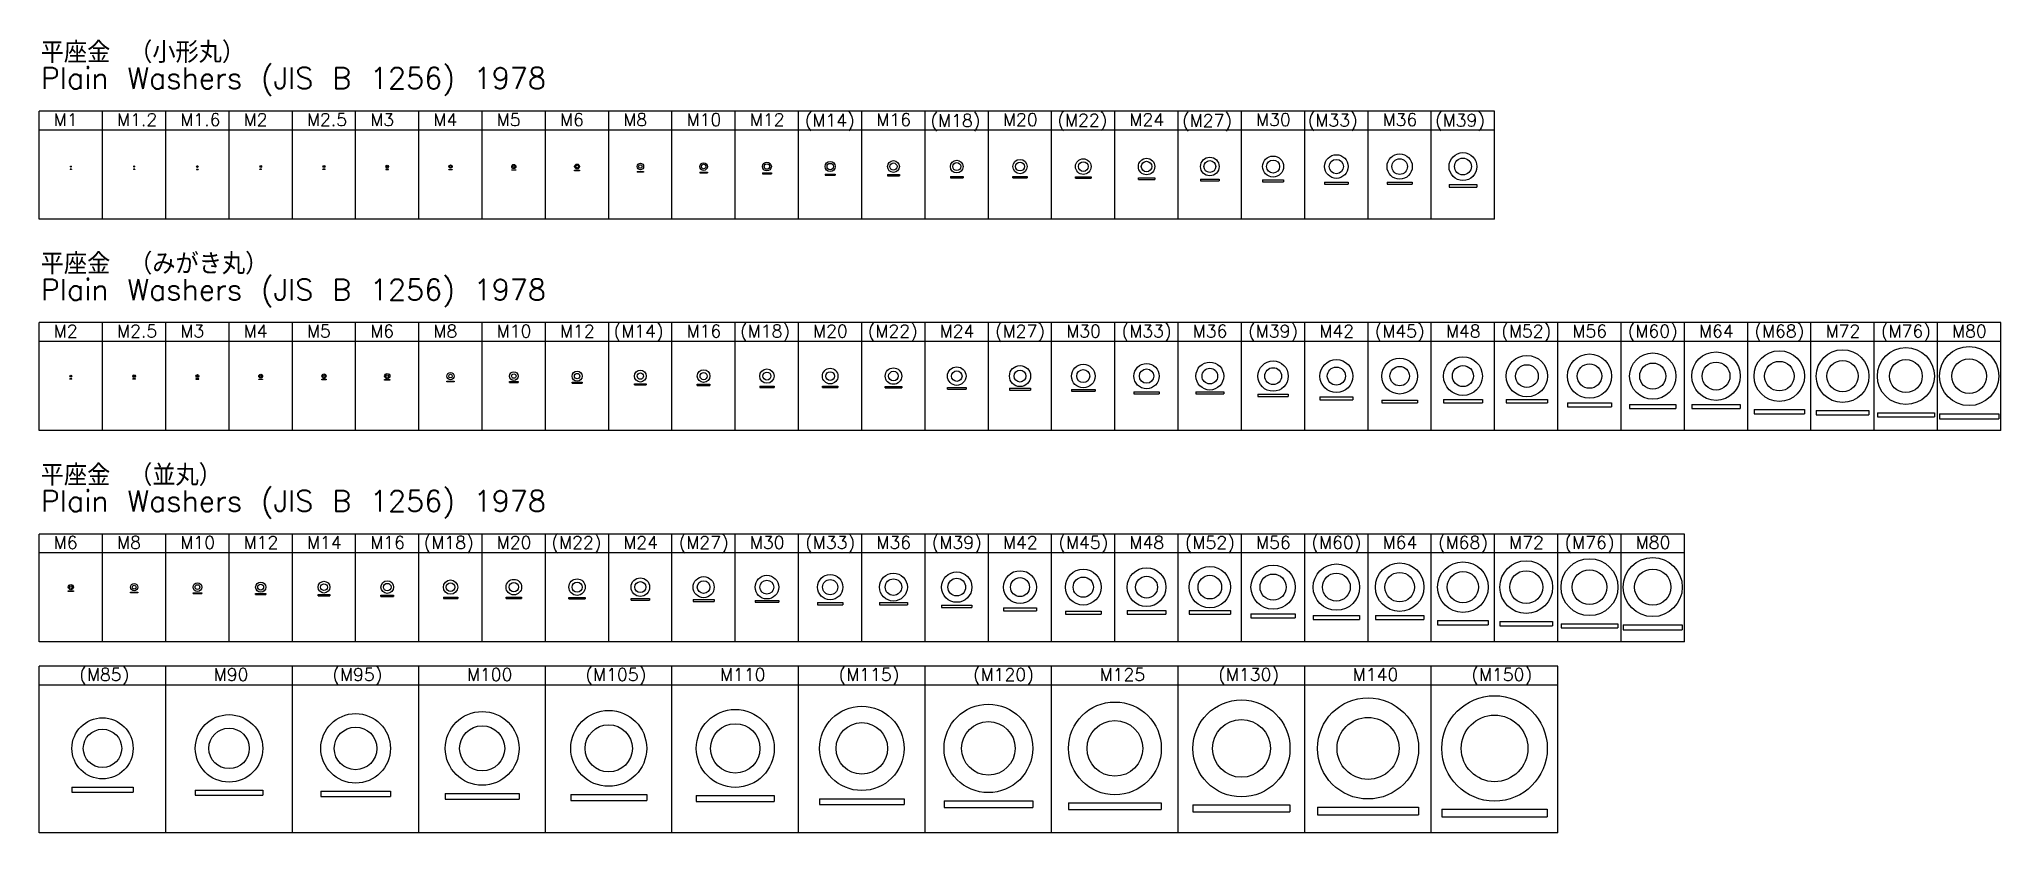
# Model space of a CAD drawing. Extents: x -967 to 3683, y -804 to 1078.
import ezdxf

# ---------------------------------------------------------------- set-up
doc = ezdxf.new("R2010")
doc.units = 0
doc.header["$MEASUREMENT"] = 0
for name, color, linetype in [('Layer1', 5, 'CONTINUOUS'), ('Layer3', 4, 'CONTINUOUS'), ('Layer4', 6, 'CONTINUOUS')]:
    doc.layers.add(name, color=color, linetype=linetype)
doc.styles.get("Standard").update_dxf_attribs({"font": 'txt', "bigfont": 'bigfont'})

msp = doc.modelspace()

# ---------------------------------------------------------------- linework, layer by layer
at = {"layer": 'Layer1'}
for p, q in [((2483.1, 907.6), (-966.9, 907.6)), ((-966.9, 651.6), (-966.9, 907.6)), ((-816.9, 651.6), (-816.9, 907.6)), ((-666.9, 651.6), (-666.9, 907.6)), ((-516.9, 651.6), (-516.9, 907.6)), ((-366.9, 651.6), (-366.9, 907.6)), ((-216.9, 651.6), (-216.9, 907.6)), ((-66.9, 651.6), (-66.9, 907.6)), ((83.1, 651.6), (83.1, 907.6)), ((233.1, 651.6), (233.1, 907.6)), ((383.1, 651.6), (383.1, 907.6)), ((533.1, 651.6), (533.1, 907.6)), ((683.1, 651.6), (683.1, 907.6)), ((833.1, 651.6), (833.1, 907.6)), ((983.1, 651.6), (983.1, 907.6)), ((1133.1, 651.6), (1133.1, 907.6)), ((1283.1, 651.6), (1283.1, 907.6)), ((1433.1, 651.6), (1433.1, 907.6)), ((1583.1, 651.6), (1583.1, 907.6)), ((1733.1, 651.6), (1733.1, 907.6)), ((1883.1, 651.6), (1883.1, 907.6)), ((2033.1, 651.6), (2033.1, 907.6)), ((2183.1, 651.6), (2183.1, 907.6)), ((2333.1, 651.6), (2333.1, 907.6)), ((2483.1, 651.6), (2483.1, 907.6)), ((2483.1, 862.6), (-966.9, 862.6)), ((2483.1, 651.6), (-966.9, 651.6)), ((3683.1, 406.1), (-966.9, 406.1)), ((-966.9, 150.1), (-966.9, 406.1)), ((-816.9, 150.1), (-816.9, 406.1)), ((-666.9, 150.1), (-666.9, 406.1)), ((-516.9, 150.1), (-516.9, 406.1)), ((-366.9, 150.1), (-366.9, 406.1)), ((-216.9, 150.1), (-216.9, 406.1)), ((-66.9, 150.1), (-66.9, 406.1)), ((83.1, 150.1), (83.1, 406.1)), ((233.1, 150.1), (233.1, 406.1)), ((383.1, 150.1), (383.1, 406.1)), ((533.1, 150.1), (533.1, 406.1)), ((683.1, 150.1), (683.1, 406.1)), ((833.1, 150.1), (833.1, 406.1)), ((983.1, 150.1), (983.1, 406.1)), ((1133.1, 150.1), (1133.1, 406.1)), ((1283.1, 150.1), (1283.1, 406.1)), ((1433.1, 150.1), (1433.1, 406.1)), ((1583.1, 150.1), (1583.1, 406.1)), ((1733.1, 150.1), (1733.1, 406.1)), ((1883.1, 150.1), (1883.1, 406.1)), ((2033.1, 150.1), (2033.1, 406.1)), ((2033.1, 150.1), (2033.1, 406.1)), ((2183.1, 150.1), (2183.1, 406.1)), ((2183.1, 150.1), (2183.1, 406.1)), ((2333.1, 150.1), (2333.1, 406.1)), ((2333.1, 150.1), (2333.1, 406.1)), ((2483.1, 150.1), (2483.1, 406.1)), ((2483.1, 150.1), (2483.1, 406.1)), ((2633.1, 150.1), (2633.1, 406.1)), ((2633.1, 150.1), (2633.1, 406.1)), ((2783.1, 150.1), (2783.1, 406.1)), ((2783.1, 150.1), (2783.1, 406.1)), ((2933.1, 150.1), (2933.1, 406.1)), ((2933.1, 150.1), (2933.1, 406.1)), ((3083.1, 150.1), (3083.1, 406.1)), ((3083.1, 150.1), (3083.1, 406.1)), ((3233.1, 150.1), (3233.1, 406.1)), ((3383.1, 150.1), (3383.1, 406.1)), ((3383.1, 150.1), (3383.1, 406.1)), ((3533.1, 150.1), (3533.1, 406.1)), ((3533.1, 150.1), (3533.1, 406.1)), ((3683.1, 150.1), (3683.1, 406.1)), ((3683.1, 150.1), (3683.1, 406.1)), ((3683.1, 361.1), (-966.9, 361.1)), ((3683.1, 150.1), (-966.9, 150.1)), ((2933.1, -95.4), (-966.9, -95.4)), ((-966.9, -351.4), (-966.9, -95.4)), ((-816.9, -351.4), (-816.9, -95.4)), ((-666.9, -351.4), (-666.9, -95.4)), ((-516.9, -351.4), (-516.9, -95.4)), ((-366.9, -351.4), (-366.9, -95.4)), ((-216.9, -351.4), (-216.9, -95.4)), ((-66.9, -351.4), (-66.9, -95.4)), ((83.1, -351.4), (83.1, -95.4)), ((233.1, -351.4), (233.1, -95.4)), ((383.1, -351.4), (383.1, -95.4)), ((533.1, -351.4), (533.1, -95.4)), ((683.1, -351.4), (683.1, -95.4)), ((833.1, -351.4), (833.1, -95.4)), ((983.1, -351.4), (983.1, -95.4)), ((1133.1, -351.4), (1133.1, -95.4)), ((1283.1, -351.4), (1283.1, -95.4)), ((1433.1, -351.4), (1433.1, -95.4)), ((1583.1, -351.4), (1583.1, -95.4)), ((1733.1, -351.4), (1733.1, -95.4)), ((1883.1, -351.4), (1883.1, -95.4)), ((2033.1, -351.4), (2033.1, -95.4)), ((2183.1, -351.4), (2183.1, -95.4)), ((2333.1, -351.4), (2333.1, -95.4)), ((2483.1, -351.4), (2483.1, -95.4)), ((2633.1, -351.4), (2633.1, -95.4)), ((2783.1, -351.4), (2783.1, -95.4)), ((2933.1, -351.4), (2933.1, -95.4)), ((2933.1, -140.4), (-966.9, -140.4)), ((2933.1, -351.4), (-966.9, -351.4)), ((2633.1, -408.8), (-966.9, -408.8)), ((-966.9, -804.1), (-966.9, -408.8)), ((-666.9, -804.1), (-666.9, -408.8)), ((-366.9, -804.1), (-366.9, -408.8)), ((-66.9, -804.1), (-66.9, -408.8)), ((233.1, -804.1), (233.1, -408.8)), ((533.1, -804.1), (533.1, -408.8)), ((833.1, -804.1), (833.1, -408.8)), ((1133.1, -804.1), (1133.1, -408.8)), ((1433.1, -804.1), (1433.1, -408.8)), ((1733.1, -804.1), (1733.1, -408.8)), ((2033.1, -804.1), (2033.1, -408.8)), ((2333.1, -804.1), (2333.1, -408.8)), ((2633.1, -804.1), (2633.1, -408.8)), ((2633.1, -453.8), (-966.9, -453.8)), ((2633.1, -804.1), (-966.9, -804.1))]:
    msp.add_line(p, q, dxfattribs=at)
at = {"layer": 'Layer3'}
for p, q in [((-890.7, 769.7), (-893.2, 769.7)), ((-893.2, 769.7), (-893.2, 769.4)), ((-890.7, 769.4), (-893.2, 769.4)), ((-890.7, 769.7), (-890.7, 769.4)), ((-743.3, 769.7), (-743.3, 769.4)), ((-740.5, 769.7), (-743.3, 769.7)), ((-740.5, 769.4), (-743.3, 769.4)), ((-740.5, 769.7), (-740.5, 769.4)), ((-593.8, 769.7), (-590, 769.7)), ((-593.8, 769.7), (-593.8, 769.4)), ((-593.8, 769.4), (-590, 769.4)), ((-590, 769.7), (-590, 769.4)), ((-439.8, 769.7), (-444.1, 769.7)), ((-444.1, 769.4), (-444.1, 769.7)), ((-439.8, 769.4), (-444.1, 769.4)), ((-439.8, 769.4), (-439.8, 769.7)), ((-294.4, 769.4), (-294.4, 769.9)), ((-289.4, 769.9), (-294.4, 769.9)), ((-289.4, 769.4), (-294.4, 769.4)), ((-289.4, 769.4), (-289.4, 769.9)), ((-138.9, 769.9), (-144.9, 769.9)), ((-144.9, 769.9), (-144.9, 769.4)), ((-144.9, 769.4), (-138.9, 769.4)), ((-138.9, 769.4), (-138.9, 769.9)), ((-138.9, 769.4), (-138.9, 769.4)), ((4.1, 768.6), (4.1, 769.4)), ((4.1, 769.4), (12.1, 769.4)), ((12.1, 768.6), (4.1, 768.6)), ((12.1, 769.4), (12.1, 768.6)), ((153.1, 768.8), (163.1, 768.8)), ((153.1, 767.8), (153.1, 768.8)), ((163.1, 767.8), (153.1, 767.8)), ((163.1, 768.8), (163.1, 767.8)), ((302.3, 767.9), (313.8, 767.9)), ((302.3, 766.3), (302.3, 767.9)), ((313.8, 766.3), (302.3, 766.3)), ((313.8, 767.9), (313.8, 766.3)), ((450.3, 764.3), (465.8, 764.3)), ((450.3, 764.3), (450.3, 762.7)), ((465.8, 762.7), (450.3, 762.7)), ((465.8, 764.3), (465.8, 762.7)), ((599.1, 763.2), (617.1, 763.2)), ((599.1, 763.2), (599.1, 761.2)), ((599.1, 761.2), (617.1, 761.2)), ((617.1, 763.2), (617.1, 761.2)), ((747.6, 761.7), (768.6, 761.7)), ((747.6, 761.7), (747.6, 759.2)), ((747.6, 759.2), (768.6, 759.2)), ((768.6, 761.7), (768.6, 759.2)), ((896.1, 758.4), (920.1, 758.4)), ((896.1, 758.4), (896.1, 755.9)), ((896.1, 755.9), (920.1, 755.9)), ((920.1, 758.4), (920.1, 755.9)), ((1044.1, 757.1), (1072.1, 757.1)), ((1044.1, 757.1), (1044.1, 754.1)), ((1044.1, 754.1), (1072.1, 754.1)), ((1072.1, 757.1), (1072.1, 754.1)), ((1193.1, 752.3), (1223.1, 752.3)), ((1193.1, 752.3), (1193.1, 749.3)), ((1193.1, 749.3), (1223.1, 749.3)), ((1223.1, 752.3), (1223.1, 749.3)), ((1341.1, 752.3), (1375.1, 752.3)), ((1341.1, 749.3), (1341.1, 752.3)), ((1341.1, 749.3), (1375.1, 749.3)), ((1375.1, 752.3), (1375.1, 749.3)), ((1489.6, 751.6), (1526.6, 751.6)), ((1489.6, 748.6), (1489.6, 751.6)), ((1489.6, 748.6), (1526.6, 748.6)), ((1526.6, 751.6), (1526.6, 748.6)), ((1638.6, 749.2), (1677.6, 749.2)), ((1638.6, 745.2), (1638.6, 749.2)), ((1638.6, 745.2), (1677.6, 745.2)), ((1677.6, 749.2), (1677.6, 745.2)), ((1786.1, 746.2), (1830.1, 746.2)), ((1786.1, 746.2), (1786.1, 742.2)), ((1830.1, 746.2), (1830.1, 742.2)), ((1933.1, 744.4), (1983.1, 744.4)), ((1933.1, 744.4), (1933.1, 740.4)), ((1983.1, 744.4), (1983.1, 740.4)), ((1786.1, 742.2), (1830.1, 742.2)), ((1933.1, 740.4), (1983.1, 740.4)), ((2080.1, 739.3), (2136.1, 739.3)), ((2080.1, 739.3), (2080.1, 734.3)), ((2080.1, 734.3), (2136.1, 734.3)), ((2136.1, 739.3), (2136.1, 734.3)), ((2228.1, 739.3), (2288.1, 739.3)), ((2228.1, 739.3), (2228.1, 734.3)), ((2228.1, 734.3), (2288.1, 734.3)), ((2288.1, 739.3), (2288.1, 734.3)), ((2375.1, 733.6), (2441.1, 733.6)), ((2375.1, 733.6), (2375.1, 727.6)), ((2375.1, 727.6), (2441.1, 727.6)), ((2441.1, 733.6), (2441.1, 727.6)), ((-889.4, 272.6), (-894.4, 272.6)), ((-894.4, 272.3), (-894.4, 272.6)), ((-889.4, 272.3), (-894.4, 272.3)), ((-889.4, 272.3), (-889.4, 272.6)), ((-738.7, 272.8), (-745.2, 272.8)), ((-745.2, 272.3), (-745.2, 272.8)), ((-738.7, 272.3), (-745.2, 272.3)), ((-738.7, 272.3), (-738.7, 272.8)), ((-595.4, 272.8), (-595.4, 272.3)), ((-588.4, 272.8), (-595.4, 272.8)), ((-595.4, 272.3), (-588.4, 272.3)), ((-588.4, 272.3), (-588.4, 272.8)), ((-588.4, 272.3), (-588.4, 272.3)), ((-446.4, 272.3), (-437.4, 272.3)), ((-446.4, 271.5), (-446.4, 272.3)), ((-437.4, 271.5), (-446.4, 271.5)), ((-437.4, 272.3), (-437.4, 271.5)), ((-296.9, 271.7), (-286.9, 271.7)), ((-296.9, 270.7), (-296.9, 271.7)), ((-286.9, 270.7), (-296.9, 270.7)), ((-286.9, 271.7), (-286.9, 270.7)), ((-148.2, 270.8), (-135.7, 270.8)), ((-148.2, 269.2), (-148.2, 270.8)), ((-135.7, 269.2), (-148.2, 269.2)), ((-135.7, 270.8), (-135.7, 269.2)), ((-0.4, 267.2), (16.6, 267.2)), ((-0.4, 265.6), (-0.4, 267.2)), ((16.6, 265.6), (-0.4, 265.6)), ((16.6, 267.2), (16.6, 265.6)), ((147.6, 266.1), (168.6, 266.1)), ((147.6, 264.1), (147.6, 266.1)), ((147.6, 264.1), (168.6, 264.1)), ((168.6, 266.1), (168.6, 264.1)), ((296.1, 264.6), (320.1, 264.6)), ((296.1, 262.1), (296.1, 264.6)), ((296.1, 262.1), (320.1, 262.1)), ((320.1, 264.6), (320.1, 262.1)), ((444.1, 261.2), (472.1, 261.2)), ((444.1, 258.7), (444.1, 261.2)), ((444.1, 258.7), (472.1, 258.7)), ((472.1, 261.2), (472.1, 258.7)), ((593.1, 260), (623.1, 260)), ((593.1, 257), (593.1, 260)), ((593.1, 257), (623.1, 257)), ((623.1, 260), (623.1, 257)), ((741.1, 255.2), (775.1, 255.2)), ((741.1, 255.2), (741.1, 252.2)), ((741.1, 252.2), (775.1, 252.2)), ((775.1, 255.2), (775.1, 252.2)), ((889.6, 255.1), (926.6, 255.1)), ((889.6, 252.1), (889.6, 255.1)), ((889.6, 252.1), (926.6, 252.1)), ((926.6, 255.1), (926.6, 252.1)), ((1038.6, 254.5), (1077.6, 254.5)), ((1038.6, 251.5), (1038.6, 254.5)), ((1038.6, 251.5), (1077.6, 251.5)), ((1077.6, 254.5), (1077.6, 251.5)), ((1186.1, 248), (1186.1, 252)), ((1186.1, 252), (1230.1, 252)), ((1186.1, 248), (1230.1, 248)), ((1230.1, 252), (1230.1, 248)), ((1333.1, 250.2), (1383.1, 250.2)), ((1333.1, 250.2), (1333.1, 246.2)), ((1333.1, 246.2), (1383.1, 246.2)), ((1383.1, 250.2), (1383.1, 246.2)), ((1480.1, 247.2), (1480.1, 243.2)), ((1480.1, 247.2), (1536.1, 247.2)), ((1480.1, 243.2), (1536.1, 243.2)), ((1536.1, 247.2), (1536.1, 243.2)), ((1628.1, 242.2), (1628.1, 237.2)), ((1628.1, 242.2), (1688.1, 242.2)), ((1628.1, 237.2), (1688.1, 237.2)), ((1688.1, 242.2), (1688.1, 237.2)), ((1775.1, 242.2), (1775.1, 237.2)), ((1775.1, 242.2), (1841.1, 242.2)), ((1775.1, 237.2), (1841.1, 237.2)), ((1841.1, 242.2), (1841.1, 237.2)), ((1922.1, 236.5), (1922.1, 230.5)), ((1922.1, 236.5), (1994.1, 236.5)), ((1994.1, 236.5), (1994.1, 230.5)), ((1922.1, 230.5), (1994.1, 230.5)), ((2069.1, 229.9), (2069.1, 222.9)), ((2069.1, 229.9), (2147.1, 229.9)), ((2069.1, 222.9), (2147.1, 222.9)), ((2147.1, 229.9), (2147.1, 222.9)), ((2215.6, 222.5), (2215.6, 215.5)), ((2215.6, 222.5), (2300.6, 222.5)), ((2215.6, 215.5), (2300.6, 215.5)), ((2300.6, 222.5), (2300.6, 215.5)), ((2362.1, 223.5), (2362.1, 215.5)), ((2362.1, 223.5), (2454.1, 223.5)), ((2362.1, 215.5), (2454.1, 215.5)), ((2454.1, 223.5), (2454.1, 215.5)), ((2510.7, 223.5), (2510.7, 215.5)), ((2510.7, 223.5), (2608.7, 223.5)), ((2510.7, 215.5), (2608.7, 215.5)), ((2608.7, 223.5), (2608.7, 215.5)), ((2655.6, 215.6), (2655.6, 206.6)), ((2655.6, 215.6), (2760.6, 215.6)), ((2655.6, 206.6), (2760.6, 206.6)), ((2760.6, 215.6), (2760.6, 206.6)), ((2803.1, 211.7), (2913.1, 211.7)), ((2803.1, 211.7), (2803.1, 202.7)), ((2803.1, 202.7), (2913.1, 202.7)), ((2913.1, 211.7), (2913.1, 202.7)), ((2950.6, 211.7), (2950.6, 202.7)), ((2950.6, 211.7), (3065.6, 211.7)), ((2950.6, 202.7), (3065.6, 202.7)), ((3065.6, 211.7), (3065.6, 202.7)), ((3098.1, 199.9), (3218.1, 199.9)), ((3098.1, 199.9), (3098.1, 189.9)), ((3098.1, 189.9), (3218.1, 189.9)), ((3218.1, 199.9), (3218.1, 189.9)), ((3245.6, 197.4), (3370.6, 197.4)), ((3245.6, 197.4), (3245.6, 187.4)), ((3245.6, 187.4), (3370.6, 187.4)), ((3370.6, 197.4), (3370.6, 187.4)), ((3390.6, 192.4), (3525.6, 192.4)), ((3390.6, 192.4), (3390.6, 182.4)), ((3525.6, 192.4), (3525.6, 182.4)), ((3538.1, 189.9), (3678.1, 189.9)), ((3538.1, 189.9), (3538.1, 177.9)), ((3678.1, 189.9), (3678.1, 177.9)), ((3390.6, 182.4), (3525.6, 182.4)), ((3538.1, 177.9), (3678.1, 177.9)), ((-898.2, -229.9), (-885.7, -229.9)), ((-898.2, -231.5), (-898.2, -229.9)), ((-885.7, -231.5), (-898.2, -231.5)), ((-885.7, -229.9), (-885.7, -231.5)), ((-750.4, -233.5), (-733.4, -233.5)), ((-750.4, -235.1), (-750.4, -233.5)), ((-733.4, -235.1), (-750.4, -235.1)), ((-733.4, -233.5), (-733.4, -235.1)), ((-602.4, -234.6), (-581.4, -234.6)), ((-602.4, -236.6), (-602.4, -234.6)), ((-602.4, -236.6), (-581.4, -236.6)), ((-581.4, -234.6), (-581.4, -236.6)), ((-453.9, -236.3), (-429.9, -236.3)), ((-453.9, -238.6), (-453.9, -236.3)), ((-453.9, -238.6), (-429.9, -238.6)), ((-429.9, -236.3), (-429.9, -238.6)), ((-305.9, -241.9), (-305.9, -238.7)), ((-305.9, -238.7), (-277.9, -238.7)), ((-305.9, -241.9), (-277.9, -241.9)), ((-277.9, -238.7), (-277.9, -241.9)), ((-156.9, -243.7), (-156.9, -240.5)), ((-156.9, -240.5), (-126.9, -240.5)), ((-156.9, -243.7), (-126.9, -243.7)), ((-126.9, -240.5), (-126.9, -243.7)), ((-8.9, -245.3), (-8.9, -248.5)), ((-8.9, -245.3), (25.1, -245.3)), ((-8.9, -248.5), (25.1, -248.5)), ((25.1, -245.3), (25.1, -248.5)), ((139.6, -245.3), (176.6, -245.3)), ((139.6, -248.5), (139.6, -245.3)), ((139.6, -248.5), (176.6, -248.5)), ((176.6, -245.3), (176.6, -248.5)), ((288.6, -249.1), (288.6, -245.9)), ((288.6, -245.9), (327.6, -245.9)), ((288.6, -249.1), (327.6, -249.1)), ((327.6, -245.9), (327.6, -249.1)), ((436.1, -252.6), (436.1, -248.1)), ((436.1, -248.1), (480.1, -248.1)), ((436.1, -252.6), (480.1, -252.6)), ((480.1, -248.1), (480.1, -252.6)), ((583.1, -251.1), (583.1, -255.6)), ((583.1, -251.1), (633.1, -251.1)), ((583.1, -255.6), (633.1, -255.6)), ((633.1, -251.1), (633.1, -255.6)), ((730.1, -252.9), (786.1, -252.9)), ((730.1, -252.9), (730.1, -257.4)), ((730.1, -257.4), (786.1, -257.4)), ((786.1, -252.9), (786.1, -257.4)), ((878.1, -257.5), (878.1, -263.5)), ((878.1, -257.5), (938.1, -257.5)), ((878.1, -263.5), (938.1, -263.5)), ((938.1, -257.5), (938.1, -263.5)), ((1025.1, -257.5), (1025.1, -263.5)), ((1025.1, -257.5), (1091.1, -257.5)), ((1025.1, -263.5), (1091.1, -263.5)), ((1091.1, -257.5), (1091.1, -263.5)), ((1172.1, -264.1), (1172.1, -270.1)), ((1172.1, -264.1), (1244.1, -264.1)), ((1172.1, -270.1), (1244.1, -270.1)), ((1244.1, -264.1), (1244.1, -270.1)), ((1319.1, -270.8), (1397.1, -270.8)), ((1319.1, -270.8), (1319.1, -277.8)), ((1319.1, -277.8), (1397.1, -277.8)), ((1397.1, -270.8), (1397.1, -277.8)), ((1465.6, -278.2), (1465.6, -285.2)), ((1465.6, -278.2), (1550.6, -278.2)), ((1550.6, -278.2), (1550.6, -285.2)), ((1612.1, -277.2), (1612.1, -285.2)), ((1612.1, -277.2), (1704.1, -277.2)), ((1704.1, -277.2), (1704.1, -285.2)), ((1759.1, -277.2), (1857.1, -277.2)), ((1759.1, -277.2), (1759.1, -285.2)), ((1857.1, -277.2), (1857.1, -285.2)), ((1465.6, -285.2), (1550.6, -285.2)), ((1612.1, -285.2), (1704.1, -285.2)), ((1759.1, -285.2), (1857.1, -285.2)), ((1905.6, -285), (1905.6, -294)), ((1905.6, -285), (2010.6, -285)), ((1905.6, -294), (2010.6, -294)), ((2010.6, -285), (2010.6, -294)), ((2053.1, -289), (2163.1, -289)), ((2053.1, -289), (2053.1, -298)), ((2053.1, -298), (2163.1, -298)), ((2163.1, -289), (2163.1, -298)), ((2200.6, -289), (2200.6, -298)), ((2200.6, -289), (2315.6, -289)), ((2200.6, -298), (2315.6, -298)), ((2315.6, -289), (2315.6, -298)), ((2348.1, -300.8), (2468.1, -300.8)), ((2348.1, -300.8), (2348.1, -310.8)), ((2348.1, -310.8), (2468.1, -310.8)), ((2468.1, -300.8), (2468.1, -310.8)), ((2495.6, -303.3), (2620.6, -303.3)), ((2495.6, -303.3), (2495.6, -313.3)), ((2495.6, -313.3), (2620.6, -313.3)), ((2620.6, -303.3), (2620.6, -313.3)), ((2640.6, -308.3), (2775.6, -308.3)), ((2640.6, -308.3), (2640.6, -318.3)), ((2640.6, -318.3), (2775.6, -318.3)), ((2775.6, -308.3), (2775.6, -318.3)), ((2788.1, -310.8), (2928.1, -310.8)), ((2788.1, -310.8), (2788.1, -322.8)), ((2788.1, -322.8), (2928.1, -322.8)), ((2928.1, -310.8), (2928.1, -322.8)), ((-889.4, -695.7), (-744.4, -695.7)), ((-889.4, -695.7), (-889.4, -707.7)), ((-744.4, -695.7), (-744.4, -707.7)), ((-889.4, -707.7), (-744.4, -707.7)), ((-596.9, -703.2), (-436.9, -703.2)), ((-596.9, -703.2), (-596.9, -715.2)), ((-596.9, -715.2), (-436.9, -715.2)), ((-436.9, -703.2), (-436.9, -715.2)), ((-299.4, -705.7), (-134.4, -705.7)), ((-299.4, -705.7), (-299.4, -717.7)), ((-299.4, -717.7), (-134.4, -717.7)), ((-134.4, -705.7), (-134.4, -717.7)), ((-4.4, -710.7), (170.6, -710.7)), ((-4.4, -710.7), (-4.4, -724.7)), ((-4.4, -724.7), (170.6, -724.7)), ((170.6, -710.7), (170.6, -724.7)), ((293.1, -713.2), (473.1, -713.2)), ((293.1, -713.2), (293.1, -727.2)), ((293.1, -727.2), (473.1, -727.2)), ((473.1, -713.2), (473.1, -727.2)), ((590.6, -715.7), (775.6, -715.7)), ((590.6, -715.7), (590.6, -729.7)), ((590.6, -729.7), (775.6, -729.7)), ((775.6, -715.7), (775.6, -729.7)), ((883.1, -723.2), (1083.1, -723.2)), ((883.1, -723.2), (883.1, -737.2)), ((883.1, -737.2), (1083.1, -737.2)), ((1083.1, -723.2), (1083.1, -737.2)), ((1178.1, -728.2), (1388.1, -728.2)), ((1178.1, -728.2), (1178.1, -744.2)), ((1388.1, -728.2), (1388.1, -744.2)), ((1473.1, -733.2), (1693.1, -733.2)), ((1473.1, -733.2), (1473.1, -749.2)), ((1693.1, -733.2), (1693.1, -749.2)), ((1768.1, -738.2), (1998.1, -738.2)), ((1768.1, -738.2), (1768.1, -754.2)), ((1998.1, -738.2), (1998.1, -754.2)), ((2063.1, -743.2), (2303.1, -743.2)), ((2063.1, -743.2), (2063.1, -761.2)), ((2303.1, -743.2), (2303.1, -761.2)), ((1178.1, -744.2), (1388.1, -744.2)), ((1473.1, -749.2), (1693.1, -749.2)), ((1768.1, -754.2), (1998.1, -754.2)), ((2063.1, -761.2), (2303.1, -761.2)), ((2358.1, -748.2), (2608.1, -748.2)), ((2358.1, -748.2), (2358.1, -766.2)), ((2358.1, -766.2), (2608.1, -766.2)), ((2608.1, -748.2), (2608.1, -766.2))]:
    msp.add_line(p, q, dxfattribs=at)
for centre, radius in [((1208.1, 776.3), 15), ((1358.1, 776.3), 17), ((1508.1, 776.3), 18.5), ((1658.1, 776.3), 19.5), ((1808.1, 776.3), 22), ((1958.1, 776.3), 25), ((1958.1, 776.3), 15.5), ((2108.1, 776.3), 28), ((2108.1, 776.3), 17), ((2258.1, 776.3), 30), ((2258.1, 776.3), 18.5), ((2408.1, 776.3), 33), ((2408.1, 776.3), 20), ((-891.9, 776.3), 1.25), ((-891.9, 776.3), 0.55), ((-741.9, 776.3), 1.4), ((-741.9, 776.3), 0.65), ((-591.9, 776.3), 1.9), ((-591.9, 776.3), 0.85), ((-441.9, 776.3), 2.15), ((-441.9, 776.3), 1.1), ((-291.9, 776.3), 2.5), ((-291.9, 776.3), 1.35), ((-141.9, 776.3), 3), ((-141.9, 776.3), 1.6), ((8.1, 776.3), 4), ((8.1, 776.3), 2.15), ((158.1, 776.3), 5), ((158.1, 776.3), 2.65), ((308.1, 776.3), 5.75), ((308.1, 776.3), 3.2), ((458.1, 776.3), 7.75), ((458.1, 776.3), 4.2), ((608.1, 776.3), 9), ((608.1, 776.3), 5.25), ((758.1, 776.3), 10.5), ((758.1, 776.3), 6.5), ((908.1, 776.3), 12), ((908.1, 776.3), 7.5), ((1058.1, 776.3), 14), ((1058.1, 776.3), 8.5), ((1208.1, 776.3), 9.5), ((1358.1, 776.3), 10.5), ((1508.1, 776.3), 11.5), ((1658.1, 776.3), 12.5), ((1808.1, 776.3), 14), ((2559.7, 279.2), 49), ((2708.1, 279.2), 52.5), ((2858.1, 279.2), 55), ((3008.1, 279.2), 57.5), ((3158.1, 279.2), 60), ((3308.1, 279.2), 62.5), ((3458.1, 279.2), 67.5), ((3608.1, 279.2), 70), ((-891.9, 279.2), 2.5), ((-891.9, 279.2), 1.1), ((-741.9, 279.2), 3.25), ((-741.9, 279.2), 1.35), ((-591.9, 279.2), 3.5), ((-591.9, 279.2), 1.6), ((-441.9, 279.2), 4.5), ((-441.9, 279.2), 2.15), ((-291.9, 279.2), 5), ((-291.9, 279.2), 2.65), ((-141.9, 279.2), 6.25), ((-141.9, 279.2), 3.2), ((8.1, 279.2), 8.5), ((8.1, 279.2), 4.2), ((158.1, 279.2), 10.5), ((158.1, 279.2), 5.25), ((308.1, 279.2), 12), ((308.1, 279.2), 6.5), ((458.1, 279.2), 14), ((458.1, 279.2), 7.5), ((608.1, 279.2), 15), ((608.1, 279.2), 8.5), ((758.1, 279.2), 17), ((758.1, 279.2), 9.5), ((908.1, 279.2), 18.5), ((908.1, 279.2), 10.5), ((1058.1, 279.2), 19.5), ((1058.1, 279.2), 11.5), ((1208.1, 279.2), 22), ((1208.1, 279.2), 12.5), ((1358.1, 279.2), 25), ((1358.1, 279.2), 14), ((1508.1, 279.2), 28), ((1508.1, 279.2), 15.5), ((1658.1, 279.2), 30), ((1658.1, 279.2), 17), ((1808.1, 279.2), 33), ((1808.1, 279.2), 18.5), ((1958.1, 279.2), 36), ((1958.1, 279.2), 20), ((2108.1, 279.2), 39), ((2108.1, 279.2), 21.5), ((2258.1, 279.2), 42.5), ((2258.1, 279.2), 23), ((2408.1, 279.2), 46), ((2408.1, 279.2), 25), ((2559.7, 279.2), 27), ((2708.1, 279.2), 29), ((2858.1, 279.2), 31), ((3008.1, 279.2), 33), ((3158.1, 279.2), 35), ((3308.1, 279.2), 37), ((3458.1, 279.2), 39), ((3608.1, 279.2), 41), ((1208.1, -221.4), 36), ((1358.1, -221.4), 39), ((1508.1, -221.4), 42.5), ((1658.1, -221.4), 46), ((1808.1, -221.4), 49), ((1958.1, -221.4), 52.5), ((2108.1, -221.4), 55), ((2258.1, -221.4), 57.5), ((2408.1, -221.4), 60), ((2408.1, -221.4), 37), ((2558.1, -221.4), 62.5), ((2558.1, -221.4), 39), ((2708.1, -221.4), 67.5), ((2708.1, -221.4), 41), ((2858.1, -221.4), 70), ((2858.1, -221.4), 43), ((-891.9, -221.4), 6.25), ((-891.9, -221.4), 3.3), ((-741.9, -221.4), 8.5), ((-741.9, -221.4), 4.5), ((-591.9, -221.4), 10.5), ((-591.9, -221.4), 5.5), ((-441.9, -221.4), 12), ((-441.9, -221.4), 7), ((-291.9, -221.4), 14), ((-291.9, -221.4), 8), ((-141.9, -221.4), 15), ((-141.9, -221.4), 9), ((8.1, -221.4), 17), ((8.1, -221.4), 10), ((158.1, -221.4), 18.5), ((158.1, -221.4), 11), ((308.1, -221.4), 19.5), ((308.1, -221.4), 12), ((458.1, -221.4), 22), ((458.1, -221.4), 13), ((608.1, -221.4), 25), ((608.1, -221.4), 15), ((758.1, -221.4), 28), ((758.1, -221.4), 16.5), ((908.1, -221.4), 30), ((908.1, -221.4), 18), ((1058.1, -221.4), 33), ((1058.1, -221.4), 19.5), ((1208.1, -221.4), 21), ((1358.1, -221.4), 22.5), ((1508.1, -221.4), 24), ((1658.1, -221.4), 26), ((1808.1, -221.4), 28), ((1958.1, -221.4), 31), ((2108.1, -221.4), 33), ((2258.1, -221.4), 35), ((683.1, -603.9), 92.5), ((983.1, -603.9), 100), ((1283.1, -603.9), 105), ((1583.1, -603.9), 110), ((1883.1, -603.9), 115), ((2183.1, -603.9), 120), ((2483.1, -603.9), 125), ((-816.9, -603.9), 72.5), ((-516.9, -603.9), 80), ((-516.9, -603.9), 48), ((-216.9, -603.9), 82.5), ((-216.9, -603.9), 50.5), ((83.1, -603.9), 87.5), ((83.1, -603.9), 53.5), ((383.1, -603.9), 90), ((383.1, -603.9), 56), ((683.1, -603.9), 58.5), ((983.1, -603.9), 61), ((1283.1, -603.9), 63.5), ((1583.1, -603.9), 66), ((1883.1, -603.9), 68.5), ((2183.1, -603.9), 73.5), ((2483.1, -603.9), 79), ((-816.9, -603.9), 45.5)]:
    msp.add_circle(centre, radius, dxfattribs=at)

# ---------------------------------------------------------------- texts
at = {"layer": 'Layer4', "attachment_point": 1}
for s, insert, char_height, width in [('平座金 （小形丸）\\P\u3000\u3000', (-963.4, 1072.2), 50, 1144.726), ('Plain Washers (JIS B 1256) 1978', (-963.4, 1011), 50, 2280.513), ('M1', (-932.4, 902.5), 30, 81.693), ('M1.2', (-782.4, 902.5), 30, 81.693), ('M1.6', (-632.4, 902.5), 30, 81.693), ('M2', (-482.4, 902.5), 30, 81.693), ('M2.5', (-332.4, 902.5), 30, 81.693), ('M3', (-182.4, 902.5), 30, 81.693), ('M4', (-32.4, 902.5), 30, 81.693), ('M5', (117.6, 902.5), 30, 81.693), ('M6', (267.6, 902.5), 30, 81.693), ('M8', (417.6, 902.5), 30, 81.693), ('M10', (567.6, 902.5), 30, 81.693), ('M12', (717.6, 902.5), 30, 81.693), ('(M14)', (847.9, 901.1), 30, 81.693), ('M16', (1017.6, 902.5), 30, 81.693), ('(M18)', (1145.8, 900.4), 30, 81.693), ('M20', (1317.6, 902.5), 30, 81.693), ('(M22)', (1446.7, 901.5), 30, 81.693), ('M24', (1617.6, 902.5), 30, 81.693), ('(M27)', (1742.3, 900.3), 30, 81.693), ('M30', (1917.6, 902.5), 30, 81.693), ('(M33)', (2040.2, 901.1), 30, 81.693), ('M36', (2217.6, 902.5), 30, 81.693), ('(M39)', (2341.9, 901), 30, 81.693), ('平座金 （みがき丸）\\P\u3000\u3000', (-963.4, 570.7), 50, 1144.726), ('Plain Washers (JIS B 1256) 1978', (-963.4, 509.5), 50, 2280.513), ('M2', (-932.4, 401), 30, 81.693), ('M2.5', (-782.4, 401), 30, 81.693), ('M3', (-632.4, 401), 30, 81.693), ('M4', (-482.4, 401), 30, 81.693), ('M5', (-332.4, 401), 30, 81.693), ('M6', (-182.4, 401), 30, 81.693), ('M8', (-32.4, 401), 30, 81.693), ('M10', (117.6, 401), 30, 81.693), ('M12', (267.6, 401), 30, 81.693), ('(M14)', (394.6, 401), 30, 81.693), ('M16', (567.6, 401), 30, 81.693), ('(M18)', (694.6, 401), 30, 81.693), ('M20', (867.6, 401), 30, 81.693), ('(M22)', (997.3, 401), 30, 81.693), ('M24', (1167.6, 401), 30, 81.693), ('(M27)', (1298.9, 401), 30, 81.693), ('M30', (1467.6, 401), 30, 81.693), ('(M33)', (1598.9, 401), 30, 81.693), ('M36', (1767.6, 401), 30, 81.693), ('(M39)', (1898.9, 401), 30, 81.693), ('M42', (2067.6, 401), 30, 81.693), ('(M45)', (2198.9, 401), 30, 81.693), ('M48', (2367.6, 401), 30, 81.693), ('(M52)', (2498.9, 401), 30, 81.693), ('M56', (2667.6, 401), 30, 81.693), ('(M60)', (2798.9, 401), 30, 81.693), ('M64', (2967.6, 401), 30, 81.693), ('(M68)', (3098.9, 401), 30, 81.693), ('M72', (3267.6, 401), 30, 81.693), ('(M76)', (3398.9, 401), 30, 81.693), ('M80', (3567.6, 401), 30, 81.693), ('平座金 （並丸）\\P\u3000\u3000', (-963.4, 69.2), 50, 1144.726), ('Plain Washers (JIS B 1256) 1978', (-963.4, 8), 50, 2280.513), ('M6', (-932.4, -100.5), 30, 81.693), ('M8', (-782.4, -100.5), 30, 81.693), ('M10', (-632.4, -100.5), 30, 81.693), ('M12', (-482.4, -100.5), 30, 81.693), ('M14', (-332.4, -100.5), 30, 81.693), ('M16', (-182.4, -100.5), 30, 81.693), ('(M18)', (-55.4, -100.5), 30, 81.693), ('M20', (117.6, -100.5), 30, 81.693), ('(M22)', (247.3, -100.5), 30, 81.693), ('M24', (417.6, -100.5), 30, 81.693), ('(M27)', (548.9, -100.5), 30, 81.693), ('M30', (717.6, -100.5), 30, 81.693), ('(M33)', (848.9, -100.5), 30, 81.693), ('M36', (1017.6, -100.5), 30, 81.693), ('(M39)', (1148.9, -100.5), 30, 81.693), ('M42', (1317.6, -100.5), 30, 81.693), ('(M45)', (1448.9, -100.5), 30, 81.693), ('M48', (1617.6, -100.5), 30, 81.693), ('(M52)', (1748.9, -100.5), 30, 81.693), ('M56', (1917.6, -100.5), 30, 81.693), ('(M60)', (2048.9, -100.5), 30, 81.693), ('M64', (2217.6, -100.5), 30, 81.693), ('(M68)', (2348.9, -100.5), 30, 81.693), ('M72', (2517.6, -100.5), 30, 81.693), ('(M76)', (2648.9, -100.5), 30, 81.693), ('M80', (2817.6, -100.5), 30, 81.693), ('(M85)', (-872, -413.9), 30, 81.693), ('M90', (-553.2, -413.9), 30, 81.693), ('(M95)', (-272, -413.9), 30, 81.693), ('M100', (46.8, -413.9), 30, 81.693), ('(M105)', (328, -413.9), 30, 81.693), ('M110', (646.8, -413.9), 30, 81.693), ('(M115)', (928, -413.9), 30, 81.693), ('(M120)', (1246.8, -413.9), 30, 81.693), ('M125', (1546.8, -413.9), 30, 81.693), ('(M130)', (1828, -413.9), 30, 81.693), ('M140', (2146.8, -413.9), 30, 81.693), ('(M150)', (2428, -413.9), 30, 81.693)]:
    msp.add_mtext(s, dxfattribs=dict(at, insert=insert, char_height=char_height, width=width))

doc.saveas('drawing.dxf')
